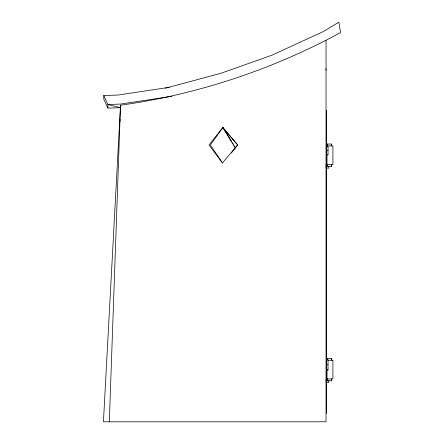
<?xml version="1.0" encoding="UTF-8"?>
<svg xmlns="http://www.w3.org/2000/svg" width="444" height="444" viewBox="0 0 444 444"><rect width="100%" height="100%" fill="white"/><g stroke="black" fill="none" stroke-linecap="round" stroke-linejoin="round"><path stroke-width="0.67" d="M326.035 70.291L326.035 68.803M326.357 111.111L326.357 110.512L326.357 413.42M109.318 421.8L120.513 105.222C197.452 94.478 272.3 69.591 340.57 32.579L338.822 22.2L323.576 31.43L272.194 55.095L220.818 73.316L165.379 88.195M120.019 121.534L120.096 119.458M120.318 113.231L120.513 105.222L103.43 421.8L326.035 421.8L326.035 40.443M327.272 145.915L327.406 144.05M327.317 359.634L327.406 358.391M326.856 145.915L327.028 144.05M326.912 359.634L327.028 358.391M331.435 166.467L331.735 164.602L331.446 166.467L326.884 166.467M331.435 380.808L331.735 378.943L331.446 380.808L326.884 380.808M231.33 152.964L237.707 144.949L222.882 127.489L210.367 144.949L222.505 163.009M231.935 141.891L222.882 127.484L209.03 144.949L222.422 162.948L237.707 144.949L222.705 127.717M327.017 145.915L328.033 146.759L328.033 154.445L327.017 155.256L327.017 164.602M169.436 87.296L118.054 95.06L103.785 95.516L103.785 99.134L107.898 108.147L120.513 107.698L107.898 104.529L103.785 95.516M171.895 96.309L120.513 104.074L107.898 104.529L107.898 108.147M326.884 144.05L331.446 144.05M326.701 145.915L332.917 145.915L332.917 164.602L326.701 164.602M326.246 146.759L328.033 146.759M326.246 150.699L328.033 150.699M326.246 154.445L328.033 154.445M326.884 358.391L331.446 358.391L331.746 360.256L331.435 358.391M326.246 359.618L328.033 359.618L328.033 369.935L326.246 369.935M327.672 360.256L332.917 360.256L332.9 378.943L326.701 378.943M326.246 364.829L328.033 364.829M328.033 369.935L327.017 369.597L327.017 378.943M232.656 143.046L233.383 144.2M234.465 145.926L235.192 147.081M222.882 127.484L235.37 148.163M331.435 144.05L331.746 145.915M326.856 164.602L327.028 166.467M326.856 378.943L327.028 380.808M327.272 164.602L327.406 166.467M327.272 378.943L327.406 380.808M328.749 166.156L328.749 168.137L326.151 168.137L326.151 164.602M328.749 380.497L328.749 382.478L326.151 382.478L326.151 378.943"/></g></svg>
